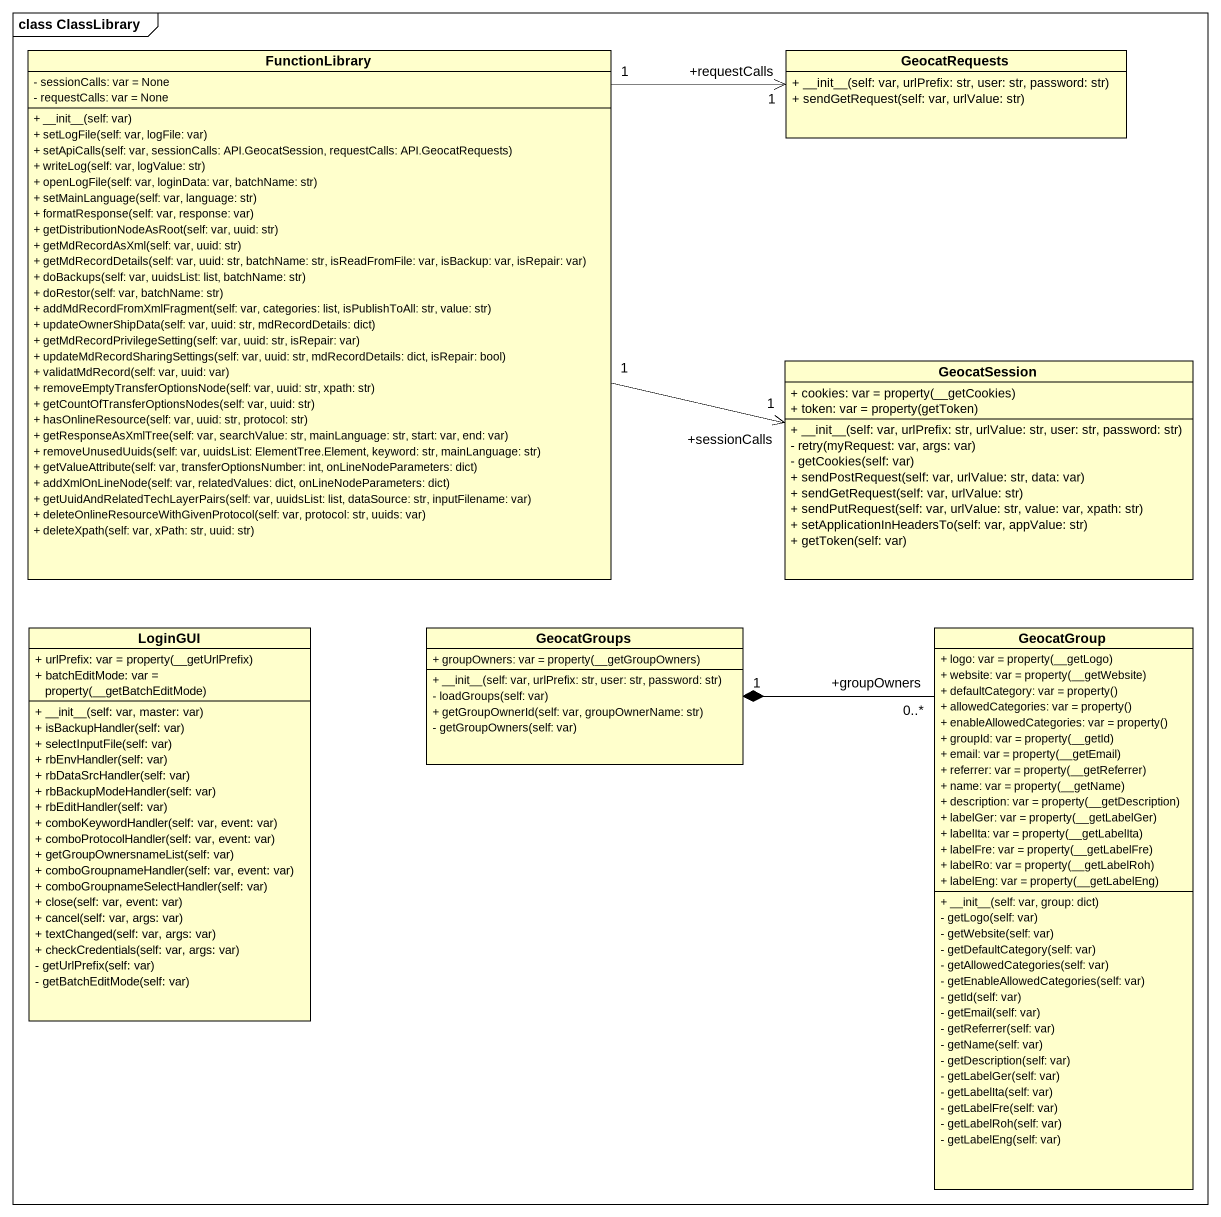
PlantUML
@startuml
mainframe class ClassLibrary
hide circle
hide empty members
skinparam classAttributeIconSize 0
class FunctionLibrary {
  - sessionCalls: var = None
  - requestCalls: var = None
  + ~__init~__(self: var)
  + setLogFile(self: var, logFile: var)
  + setApiCalls(self: var, sessionCalls: API.GeocatSession, requestCalls: API.GeocatRequests)
  + writeLog(self: var, logValue: str)
  + openLogFile(self: var, loginData: var, batchName: str)
  + setMainLanguage(self: var, language: str)
  + formatResponse(self: var, response: var)
  + getDistributionNodeAsRoot(self: var, uuid: str)
  + getMdRecordAsXml(self: var, uuid: str)
  + getMdRecordDetails(self: var, uuid: str, batchName: str, isReadFromFile: var, isBackup: var, isRepair: var)
  + doBackups(self: var, uuidsList: list, batchName: str)
  + doRestor(self: var, batchName: str)
  + addMdRecordFromXmlFragment(self: var, categories: list, isPublishToAll: str, value: str)
  + updateOwnerShipData(self: var, uuid: str, mdRecordDetails: dict)
  + getMdRecordPrivilegeSetting(self: var, uuid: str, isRepair: var)
  + updateMdRecordSharingSettings(self: var, uuid: str, mdRecordDetails: dict, isRepair: bool)
  + validatMdRecord(self: var, uuid: var)
  + removeEmptyTransferOptionsNode(self: var, uuid: str, xpath: str)
  + getCountOfTransferOptionsNodes(self: var, uuid: str)
  + hasOnlineResource(self: var, uuid: str, protocol: str)
  + getResponseAsXmlTree(self: var, searchValue: str, mainLanguage: str, start: var, end: var)
  + removeUnusedUuids(self: var, uuidsList: ElementTree.Element, keyword: str, mainLanguage: str)
  + getValueAttribute(self: var, transferOptionsNumber: int, onLineNodeParameters: dict)
  + addXmlOnLineNode(self: var, relatedValues: dict, onLineNodeParameters: dict)
  + getUuidAndRelatedTechLayerPairs(self: var, uuidsList: list, dataSource: str, inputFilename: var)
  + deleteOnlineResourceWithGivenProtocol(self: var, protocol: str, uuids: var)
  + deleteXpath(self: var, xPath: str, uuid: str)
}
class GeocatRequests {
  + ~__init~__(self: var, urlPrefix: str, user: str, password: str)
  + sendGetRequest(self: var, urlValue: str)
}
class GeocatSession {
  {field} + cookies: var = property(__getCookies)
  {field} + token: var = property(getToken)
  + ~__init~__(self: var, urlPrefix: str, urlValue: str, user: str, password: str)
  - retry(myRequest: var, args: var)
  - getCookies(self: var)
  + sendPostRequest(self: var, urlValue: str, data: var)
  + sendGetRequest(self: var, urlValue: str)
  + sendPutRequest(self: var, urlValue: str, value: var, xpath: str)
  + setApplicationInHeadersTo(self: var, appValue: str)
  + getToken(self: var)
}
class LoginGUI {
  {field} + urlPrefix: var = property(__getUrlPrefix)
  {field} + batchEditMode: var = property(__getBatchEditMode)
  + ~__init~__(self: var, master: var)
  + isBackupHandler(self: var)
  + selectInputFile(self: var)
  + rbEnvHandler(self: var)
  + rbDataSrcHandler(self: var)
  + rbBackupModeHandler(self: var)
  + rbEditHandler(self: var)
  + comboKeywordHandler(self: var, event: var)
  + comboProtocolHandler(self: var, event: var)
  + getGroupOwnersnameList(self: var)
  + comboGroupnameHandler(self: var, event: var)
  + comboGroupnameSelectHandler(self: var)
  + close(self: var, event: var)
  + cancel(self: var, args: var)
  + textChanged(self: var, args: var)
  + checkCredentials(self: var, args: var)
  - getUrlPrefix(self: var)
  - getBatchEditMode(self: var)
}
class GeocatGroups {
  {field} + groupOwners: var = property(__getGroupOwners)
  + ~__init~__(self: var, urlPrefix: str, user: str, password: str)
  - loadGroups(self: var)
  + getGroupOwnerId(self: var, groupOwnerName: str)
  - getGroupOwners(self: var)
}
class GeocatGroup {
  {field} + logo: var = property(__getLogo)
  {field} + website: var = property(__getWebsite)
  {field} + defaultCategory: var = property()
  {field} + allowedCategories: var = property()
  {field} + enableAllowedCategories: var = property()
  {field} + groupId: var = property(__getId)
  {field} + email: var = property(__getEmail)
  {field} + referrer: var = property(__getReferrer)
  {field} + name: var = property(__getName)
  {field} + description: var = property(__getDescription)
  {field} + labelGer: var = property(__getLabelGer)
  {field} + labelIta: var = property(__getLabelIta)
  {field} + labelFre: var = property(__getLabelFre)
  {field} + labelRo: var = property(__getLabelRoh)
  {field} + labelEng: var = property(__getLabelEng)
  + ~__init~__(self: var, group: dict)
  - getLogo(self: var)
  - getWebsite(self: var)
  - getDefaultCategory(self: var)
  - getAllowedCategories(self: var)
  - getEnableAllowedCategories(self: var)
  - getId(self: var)
  - getEmail(self: var)
  - getReferrer(self: var)
  - getName(self: var)
  - getDescription(self: var)
  - getLabelGer(self: var)
  - getLabelIta(self: var)
  - getLabelFre(self: var)
  - getLabelRoh(self: var)
  - getLabelEng(self: var)
}
FunctionLibrary "1" -right-> "+requestCalls\n1" GeocatRequests
FunctionLibrary "1" -right-> "+sessionCalls\n1" GeocatSession
GeocatGroups "1" *-right- "+groupOwners\n0..*" GeocatGroup
@enduml
